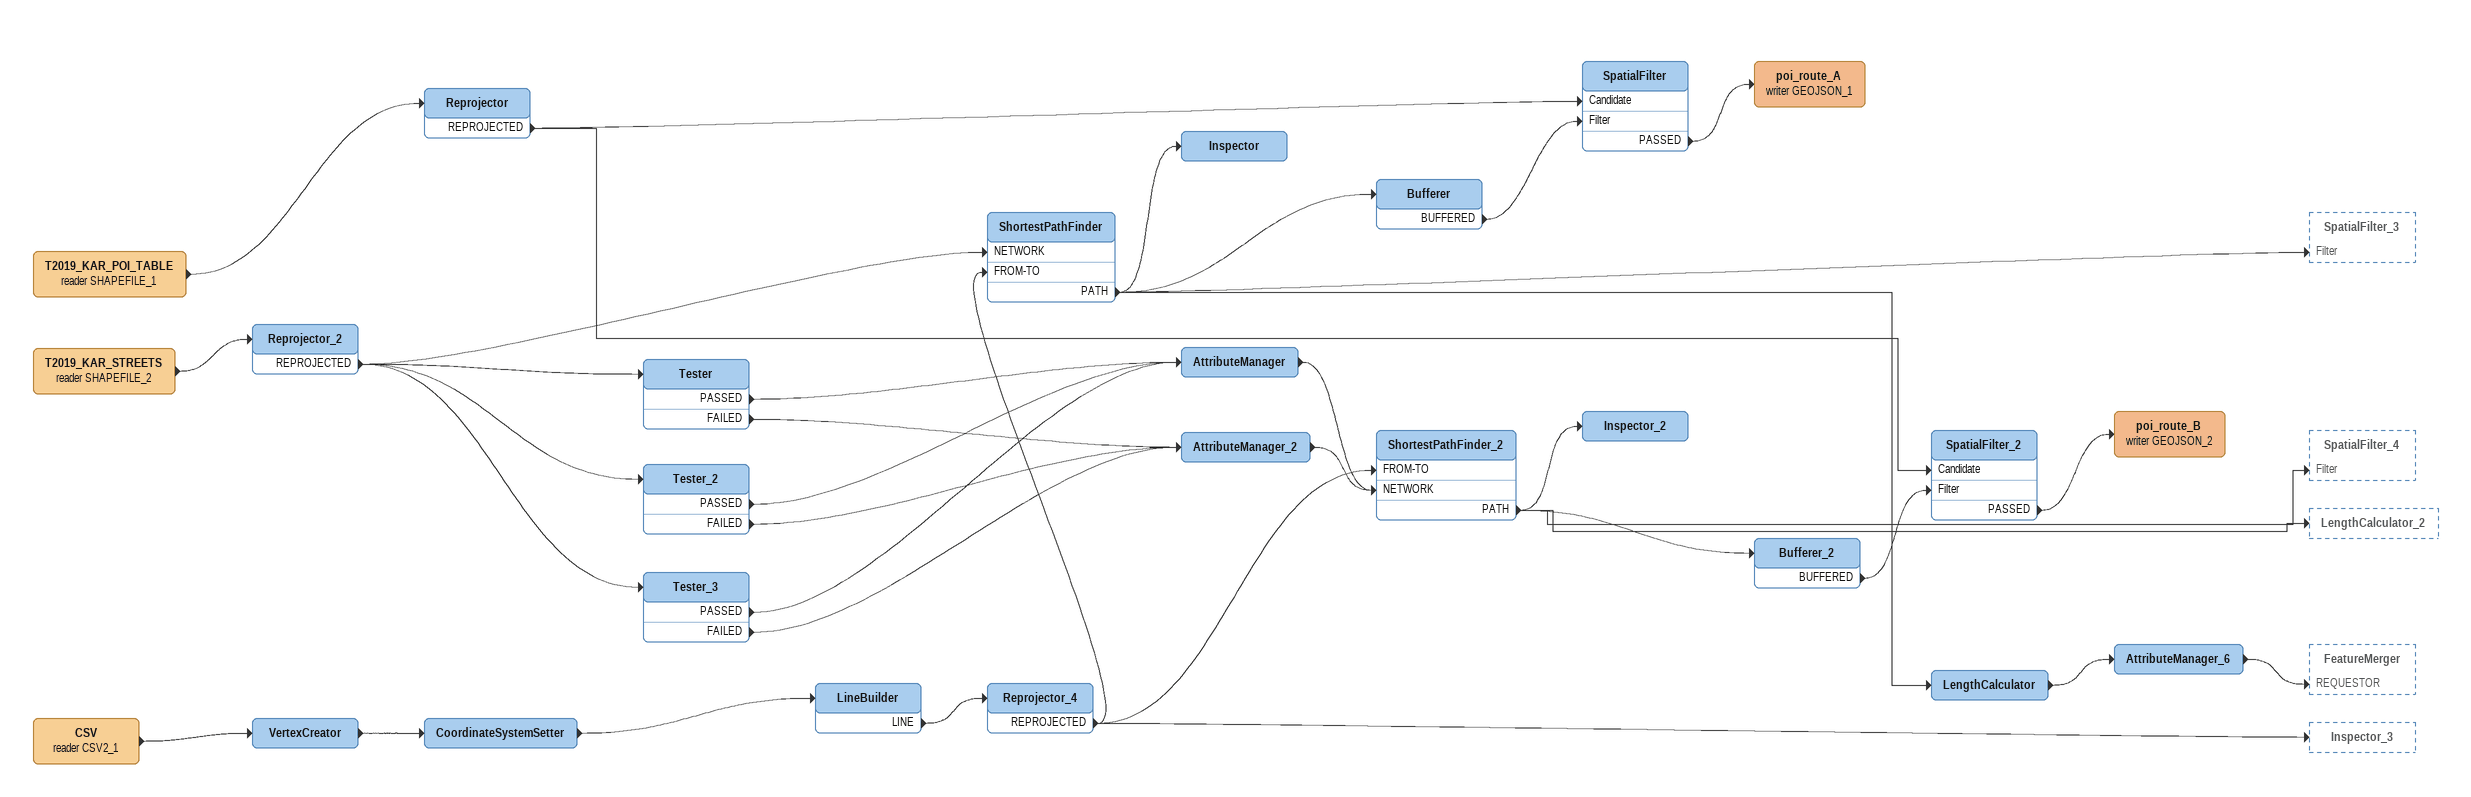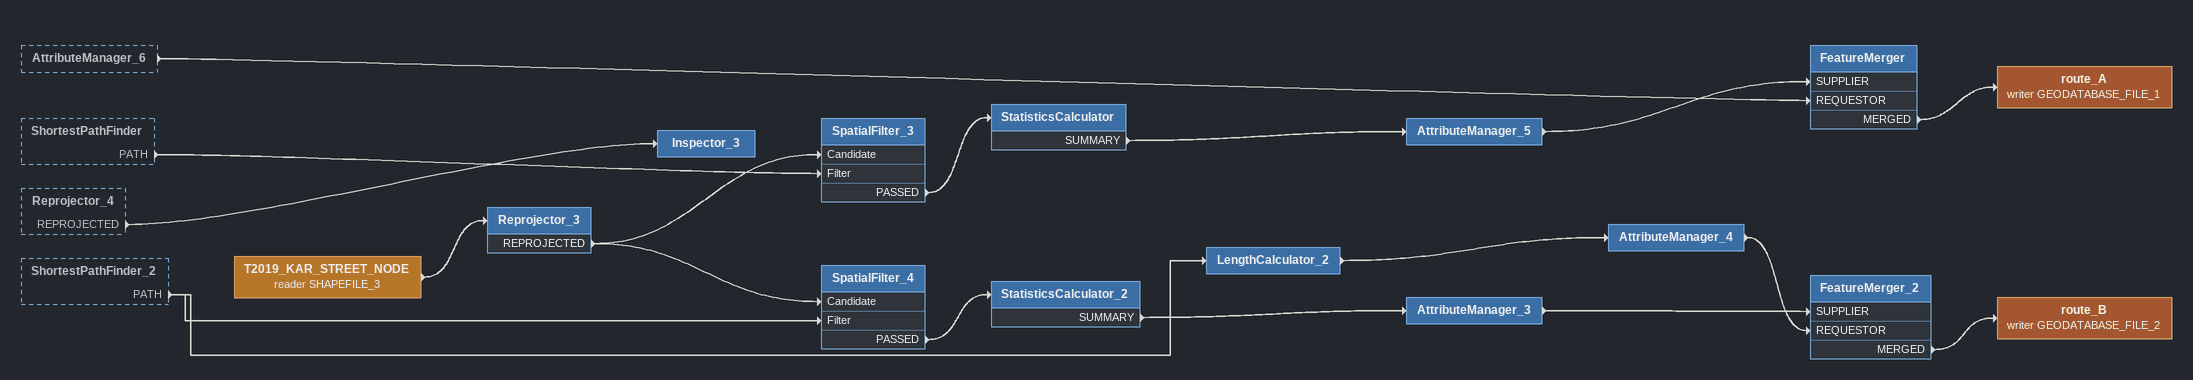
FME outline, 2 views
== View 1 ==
T2019_KAR_POI_TABLE (reader SHAPEFILE_1)
    -> Reprojector
Reprojector
    REPROJECTED -> SpatialFilter [Candidate]
    REPROJECTED -> SpatialFilter_2 [Candidate]
T2019_KAR_STREETS (reader SHAPEFILE_2)
    -> Reprojector_2
Reprojector_2
    REPROJECTED -> ShortestPathFinder [NETWORK]
    REPROJECTED -> Tester
    REPROJECTED -> Tester_2
    REPROJECTED -> Tester_3
Tester
    PASSED -> AttributeManager
    FAILED -> AttributeManager_2
Tester_2
    PASSED -> AttributeManager
    FAILED -> AttributeManager_2
Tester_3
    PASSED -> AttributeManager
    FAILED -> AttributeManager_2
AttributeManager
    -> ShortestPathFinder_2 [NETWORK]
AttributeManager_2
    -> ShortestPathFinder_2 [NETWORK]
CSV (reader CSV2_1)
    -> VertexCreator
VertexCreator
    -> CoordinateSystemSetter
CoordinateSystemSetter
    -> LineBuilder
LineBuilder
    LINE -> Reprojector_4
Reprojector_4
    REPROJECTED -> ShortestPathFinder [FROM-TO]
    REPROJECTED -> ShortestPathFinder_2 [FROM-TO]
    REPROJECTED -> Inspector_3
ShortestPathFinder
    PATH -> Inspector
    PATH -> Bufferer
    PATH -> SpatialFilter_3 [Filter]
    PATH -> LengthCalculator
Inspector
Bufferer
    BUFFERED -> SpatialFilter [Filter]
SpatialFilter
    PASSED -> poi_route_A (writer GEOJSON_1)
poi_route_A (writer GEOJSON_1)
LengthCalculator
    -> AttributeManager_6
AttributeManager_6
    -> FeatureMerger [REQUESTOR]
ShortestPathFinder_2
    PATH -> Inspector_2
    PATH -> Bufferer_2
    PATH -> SpatialFilter_4 [Filter]
    PATH -> LengthCalculator_2
Inspector_2
Bufferer_2
    BUFFERED -> SpatialFilter_2 [Filter]
SpatialFilter_2
    PASSED -> poi_route_B (writer GEOJSON_2)
poi_route_B (writer GEOJSON_2)

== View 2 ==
AttributeManager_6 [outside]
    -> FeatureMerger [REQUESTOR]
ShortestPathFinder [outside]
    PATH -> SpatialFilter_3 [Filter]
Reprojector_4 [outside]
    REPROJECTED -> Inspector_3
ShortestPathFinder_2 [outside]
    PATH -> SpatialFilter_4 [Filter]
    PATH -> LengthCalculator_2
LengthCalculator_2
    -> AttributeManager_4
AttributeManager_4
    -> FeatureMerger_2 [REQUESTOR]
Inspector_3
T2019_KAR_STREET_NODE (reader SHAPEFILE_3)
    -> Reprojector_3
Reprojector_3
    REPROJECTED -> SpatialFilter_3 [Candidate]
    REPROJECTED -> SpatialFilter_4 [Candidate]
SpatialFilter_3
    PASSED -> StatisticsCalculator
StatisticsCalculator
    SUMMARY -> AttributeManager_5
AttributeManager_5
    -> FeatureMerger [SUPPLIER]
FeatureMerger
    MERGED -> route_A (writer GEODATABASE_FILE_1)
route_A (writer GEODATABASE_FILE_1)
SpatialFilter_4
    PASSED -> StatisticsCalculator_2
StatisticsCalculator_2
    SUMMARY -> AttributeManager_3
AttributeManager_3
    -> FeatureMerger_2 [SUPPLIER]
FeatureMerger_2
    MERGED -> route_B (writer GEODATABASE_FILE_2)
route_B (writer GEODATABASE_FILE_2)
